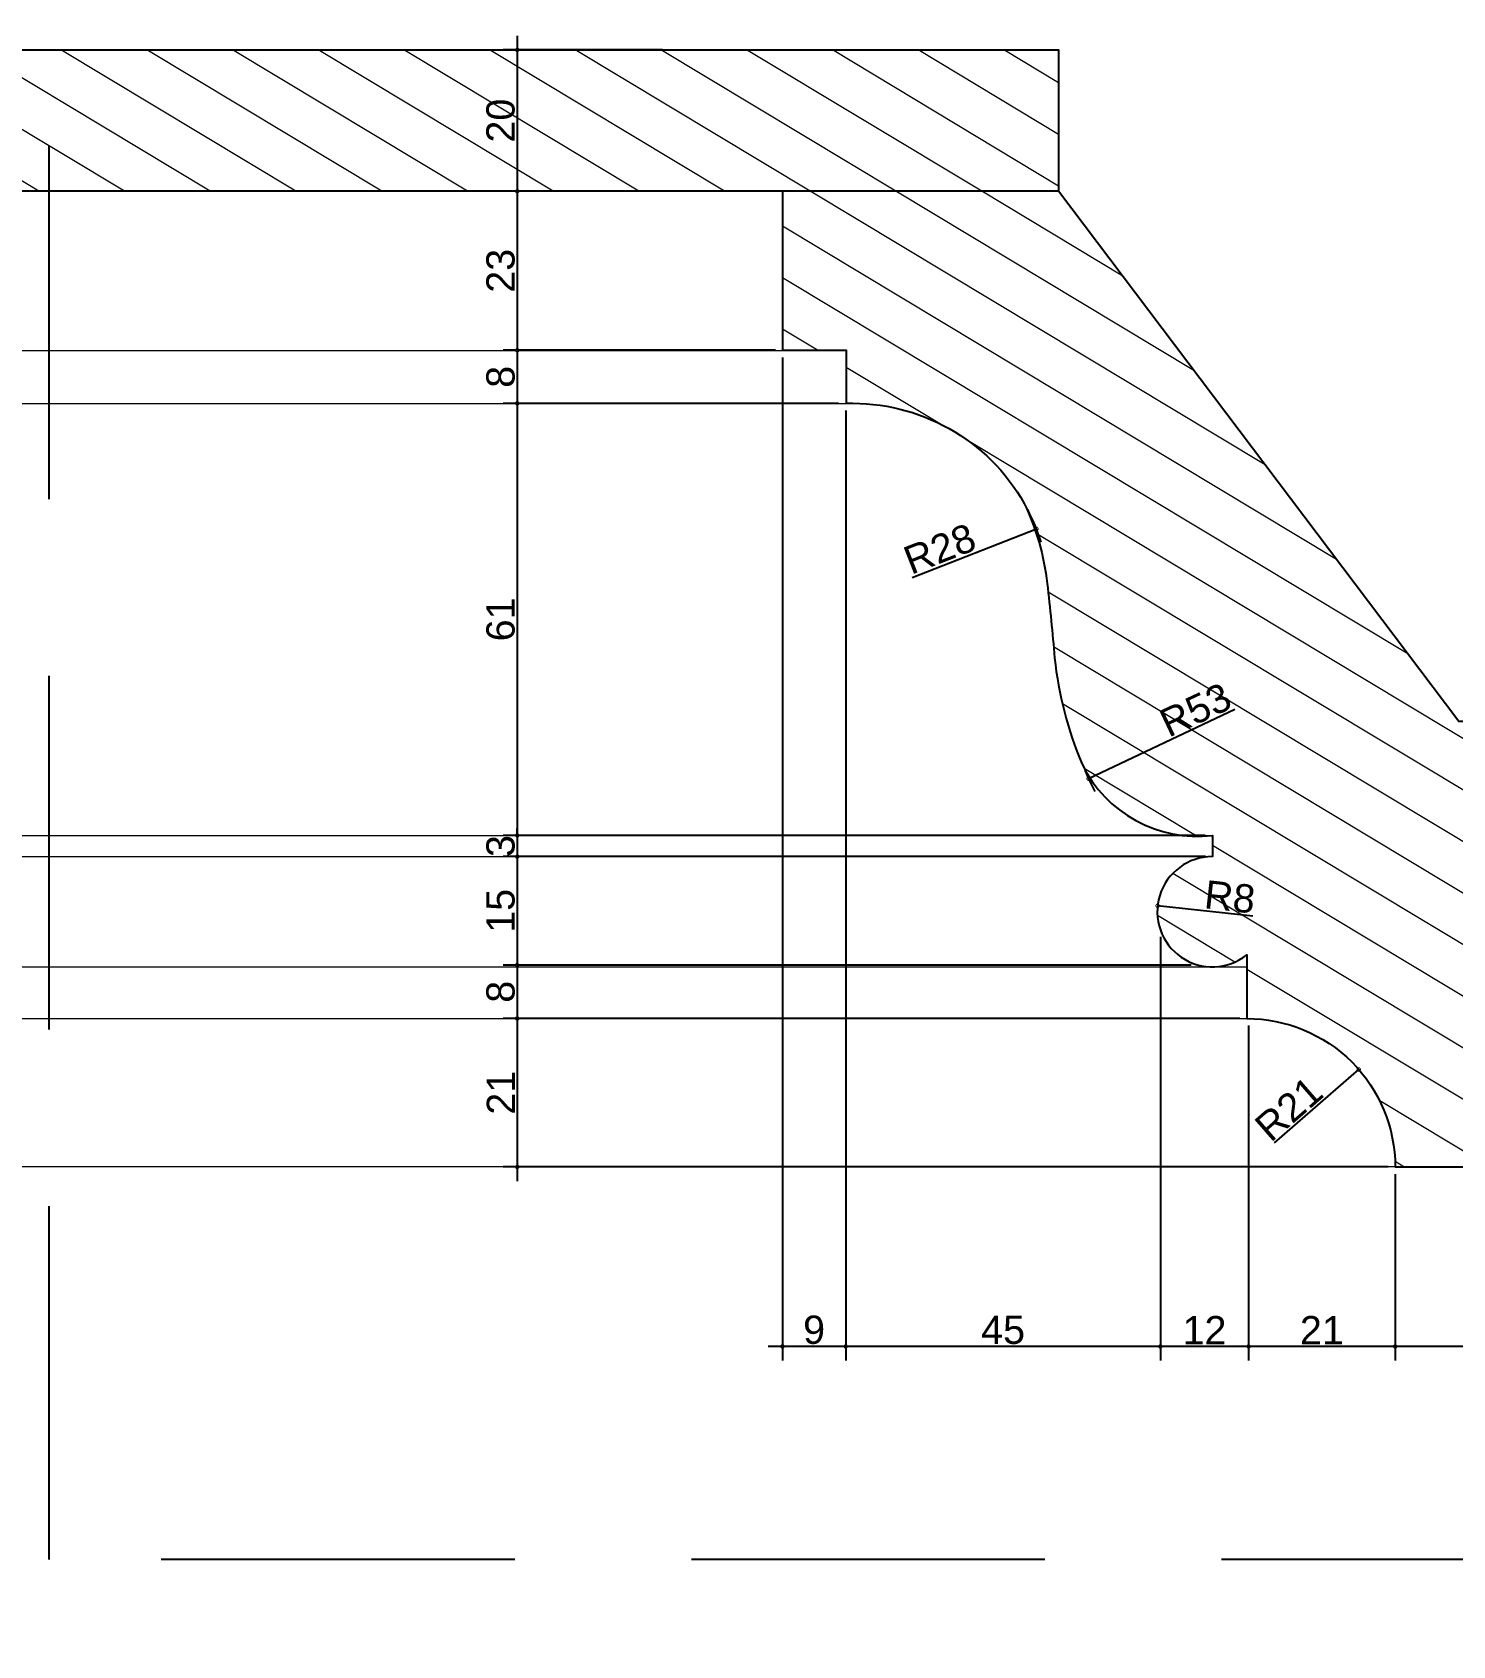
# Model space of a CAD drawing. Header units: inches. Extents: x 230831 to 416194, y 441295 to 526666.
# Drawn here: x 235843.2 to 236044.1, y 452349.4 to 452577.7 of the extents above; entities that cross this region are included whole.
import ezdxf

# ---------------------------------------------------------------- set-up
doc = ezdxf.new("R2010")
doc.units = ezdxf.units.IN
doc.header["$MEASUREMENT"] = 0
doc.linetypes.add('HIDDEN', pattern=[0.375, 0.25, -0.125])
for name, color, linetype in [('A-DIMESNION-1', 7, 'Continuous'), ('CQ Grg Gypsum', 41, 'Continuous'), ('CQ section wall', 3, 'Continuous'), ('CQ SPOT DETAIL DIMENSION', 9, 'Continuous'), ('CQ spot detail elevation', 1, 'Continuous'), ('CQ_callout', 34, 'Continuous'), ('DETAIL', 1, 'Continuous'), ('xref grd floor$2$CQ Wall hatch_CHB', 8, 'Continuous')]:
    doc.layers.add(name, color=color, linetype=linetype)
doc.layers.add('CQ gypsum 2', color=42, linetype='Continuous', lineweight=0)
doc.layers.add('CQ Gypsum Hatch', color=8, linetype='Continuous', lineweight=20)
doc.styles.get("Standard").update_dxf_attribs({"font": 'arial.ttf'})
doc.dimstyles.new('chester 15', dxfattribs={"dimscale": 0.15, "dimtxt": 150, "dimasz": 100, "dimexe": 100, "dimexo": 0, "dimgap": 80, "dimtad": 1, "dimdec": 0, "dimzin": 0, "dimdsep": 46, "dimtxsty": 'Standard', "dimblk": 'DOT', "dimcen": 100, "dimclrd": 1, "dimclre": 1, "dimclrt": 3, "dimadec": 0, "dimazin": 0, "dimtfac": 1, "dimtdec": 0, "dimtofl": 0, "dimtmove": 0, "dimatfit": 3, "dimfxl": 1, "dimtolj": 1, "dimtzin": 0, "dimlwd": -1, "dimarcsym": 0})
doc.dimstyles.new('chester 25', dxfattribs={"dimscale": 0.25, "dimtxt": 150, "dimasz": 100, "dimexe": 10, "dimexo": 20, "dimgap": 80, "dimtad": 1, "dimdec": 0, "dimzin": 0, "dimdsep": 46, "dimtxsty": 'Standard', "dimblk": 'DOT', "dimcen": 50, "dimclrd": 1, "dimclre": 1, "dimclrt": 3, "dimadec": 0, "dimazin": 0, "dimtfac": 1, "dimtdec": 0, "dimtofl": 0, "dimtmove": 0, "dimatfit": 3, "dimfxl": 1, "dimtolj": 1, "dimtzin": 0, "dimlwd": -1, "dimarcsym": 0})
doc.dimstyles.new('CQ Anno', dxfattribs={"dimscale": 40, "dimtxt": 2.2, "dimasz": 200, "dimexe": 1, "dimexo": 0.5, "dimgap": 0.5, "dimtad": 1, "dimrnd": 1, "dimdsep": 46, "dimtxsty": 'Standard', "dimblk": 'DOTSMALL', "dimcen": 0.0025, "dimdle": 0.5, "dimclrd": 8, "dimclre": 8, "dimclrt": 53, "dimazin": 2, "dimtfac": 1, "dimtix": 1, "dimtmove": 1, "dimatfit": 0, "dimfxl": 50, "dimtolj": 1, "dimtzin": 0, "dimlwd": -1, "dimarcsym": 1})
doc.dimstyles.get("Standard").update_dxf_attribs({"dimtxt": 0.18, "dimasz": 0.18, "dimexe": 0.18, "dimexo": 0.0625, "dimgap": 0.09, "dimtad": 0, "dimtih": 1, "dimtoh": 1, "dimdec": 4, "dimzin": 0, "dimdsep": 46, "dimtxsty": 'Standard', "dimcen": 0.09, "dimadec": 0, "dimazin": 0, "dimtfac": 1, "dimtdec": 4, "dimtofl": 0, "dimtmove": 0, "dimatfit": 3, "dimfxl": 1, "dimtolj": 1, "dimtzin": 0, "dimarcsym": 0})
pattern_1 = [(211.0285767170143, (0, 0), (3.221659560689484, -5.355689467754646), [])]

# ---------------------------------------------------------------- blocks, each defined once
blk = doc.blocks.new('SECTION A AND B')
at = {"layer": 'xref grd floor$2$CQ Wall hatch_CHB', "extrusion": (2.772420434295382e-08, -3.397086406510971e-09, 0.9999999999999997)}
h = blk.add_hatch(dxfattribs=at)
h.set_pattern_fill('AR-CONC', color=256, scale=10, angle=-13.97142328298568, style=0)
h.set_pattern_definition([(36.02857671701432, (-1.13686837721616e-13, 0), (68.08902030313811, -23.40695012282138), [7.5, -82.5]), (341.0285767170143, (-1.13686837721616e-13, 0), (4.696115536243854, 76.34393155101377), [6, -66]), (86.48002117701432, (5.674084953584043, -1.950579099106383), (72.78513543292053, 52.93698073081792), [6.374019199999999, -70.1142112]), (32.21277671701431, (4.828758459330061, 19.4083253203734), (99.57057156855136, -41.82951326026698), [11.25, -123.75]), (82.66421220701432, (13.12630211951353, 15.92253007405429), (114.2200327004979, 71.963769638355), [9.5610342, -105.171376]), (337.2127407070143, (4.828758459330061, 19.4083253203734), (114.2200326282029, 71.96376960434766), [9, -99.0000001]), (7.028576717014317, (13.3257315046842, 12.14186476061497), (48.20408439676903, -53.482391937558), [7.5, -82.5]), (312.0285767170143, (13.3257315046842, 12.14186476061497), (41.11958765836167, 64.49518506525843), [6, -66]), (57.48002145701431, (17.34273850980571, 7.684998795658815), (89.32367130771905, 11.0127931513372), [6.374019000000001, -70.1142112]), (23.52857671701431, (-1.13686837721616e-13, 0), (9.217332202968066, 32.01097604041664), [0, -65.19999999999999, 0, -67, 0, -66.25]), (353.5285767170143, (-1.13686837721616e-13, 0), (35.05129027384105, 31.92285780031193), [0, -38.2, 0, -63.7, 0, -25.25]), (313.5285767170143, (-21.64028273221652, 5.384065682153131), (51.25843738430945, -15.07725946313946), [0, -25, 0, -78, 0, -103.5]), (303.5285767170143, (-31.34444539240314, 7.798444911818211), (59.01024838598841, -4.365975426402727), [0, -32.5, 0, -51.8, 0, -73.5])])
h.paths.add_polyline_path([(234206.6824561684, 453817.1762365347), (234206.6824561684, 453567.1762365348), (236854.1733847183, 453567.1762365348), (236854.1733847183, 453817.1762365348)])
h.paths.add_polyline_path([(234206.6824561684, 449317.1762365348), (234206.6824561684, 449117.1762365348), (236854.1733847183, 449117.1762365348), (236854.1733847183, 449317.1762365348)])
h = blk.add_hatch(dxfattribs=at)
h.set_pattern_fill('ANSI31,_O', color=8, scale=150, angle=76.02857671701435)
h.set_pattern_definition([(121.0285767170143, (-1.13686837721616e-13, 0), (-16.06706840326394, -9.664978682068453), [])])
h.paths.add_polyline_path([(234504.1733847185, 453567.1762365348), (234404.1738281932, 453567.1762365348), (234404.1738281934, 452067.1762365347), (234504.1733847184, 452067.1185752425)])
h.paths.add_polyline_path([(236754.1732899436, 453567.1762365348), (236754.1732899436, 449317.1762365348), (236854.1733847183, 449317.1762365348), (236854.1733847183, 453567.1762365348)])
blk = doc.blocks.new('_Dot')
at = {"color": 0, "linetype": 'ByBlock', "lineweight": -2}
blk.add_line((-0.5, 0), (-1, 0), dxfattribs=at)
at = {"color": 0, "linetype": 'ByBlock', "const_width": 0.5}
blk.add_lwpolyline([(-0.25, 0, 1), (0.25, 0, 1)], format="xyb", close=True, dxfattribs=at)
blk = doc.blocks.new('*D219')
at = {"layer": 'A-DIMESNION-1', "color": 1, "lineweight": -2, "ltscale": 0.05, "transparency": 16777216}
for p, q in [((236321.5089353906, 452850.2154060968), (233364.0999054055, 452850.2154060968)), ((234831.8532837918, 449417.1538911526), (233364.0999054055, 449417.1538911526))]:
    blk.add_line(p, q, dxfattribs=at)
at = {"layer": 'A-DIMESNION-1', "color": 1, "ltscale": 0.05, "transparency": 16777216}
blk.add_line((233366.5999054055, 452825.2154060968), (233366.5999054055, 449442.1538911526), dxfattribs=at)
at = {"layer": 'Defpoints', "color": 0, "linetype": 'Continuous', "ltscale": 0.05, "transparency": 16777216}
for p in [(236326.5089353906, 452850.2154060968, 0.0002310137692535668), (233366.5999054055, 449417.1538911526), (234836.8532837918, 449417.1538911525, -2.213903546725328e-07)]:
    blk.add_point(p, dxfattribs=at)
at = {"layer": 'A-DIMESNION-1', "color": 1, "linetype": 'Continuous', "ltscale": 0.05, "transparency": 16777216, "xscale": 25, "yscale": 25, "zscale": 25}
for p, rotation in [((233366.5999054055, 452850.2154060968), 90), ((233366.5999054055, 449417.1538911526), 270)]:
    blk.add_blockref('_Dot', p, dxfattribs=dict(at, rotation=rotation))
at = {"layer": 'A-DIMESNION-1', "color": 3, "linetype": 'Continuous', "ltscale": 0.05, "transparency": 16777216, "insert": (233327.4406284614, 451133.6846486247), "char_height": 37.5, "attachment_point": 5, "rotation": 90.00000000000001}
blk.add_mtext('\\A1;3433', dxfattribs=at)
blk = doc.blocks.new('section ceiling a and b')
at = {"layer": 'CQ Gypsum Hatch'}
h = blk.add_hatch(dxfattribs=at)
h.set_pattern_fill('ANSI31', color=256, scale=50, angle=166.0285767170143, style=0)
h.set_pattern_definition(pattern_1)
h.paths.add_polyline_path([(157258.9229848189, 36401.44602513051), (157995.7102610377, 36401.44435781019), (157995.7102610378, 36421.444357812), (157258.9229848189, 36421.44602565636)])
h = blk.add_hatch(dxfattribs=at)
h.set_pattern_fill('ANSI31', color=256, scale=50, angle=166.0285767170143, style=0)
h.set_pattern_definition(pattern_1)
edge = h.paths.add_edge_path()
edge.add_line((157162.3166217814, 36326.44602554047), (157162.3166222537, 36308.40586260986))
edge.add_line((157162.3166222537, 36308.40586260991), (157162.3995313703, 36308.40586261296))
edge.add_line((157162.3995313703, 36308.40586261294), (157162.3995407765, 36283.40592362223))
edge.add_line((157162.3995407764, 36283.40592362225), (157162.3166229081, 36283.40592362225))
edge.add_line((157162.3166229081, 36283.40592362225), (157162.3166229081, 36263.40592362227))
edge.add_line((157162.3166229081, 36263.40592362225), (157211.3166229081, 36263.40592362225))
edge.add_arc((157232.3166229081, 36263.40592362225), 21, 90, 180, ccw=False)
edge.add_line((157232.3166229082, 36284.40592362225), (157232.3166229082, 36293.40592362218))
edge.add_arc((157237.1684469962, 36299.51265254786), 7.799508648191478, 231.5326976135469, 449.9999999997862)
edge.add_line((157237.1684469963, 36307.31216119608), (157237.1684469963, 36310.31216119609))
edge.add_arc((157239.3207145441, 36328.27901129919), 18.09530210374004, 263.1690297987763, 334.2285071235506)
edge.add_arc((157206.3401500019, 36341.17058243771), 53.47024035365762, 337.1551820220656, 353.8364279050649)
edge.add_arc((157591.8374387986, 36307.80616964318), 333.4821786608196, 173.4313426320803, 175.2485521887266, ccw=False)
edge.add_arc((157296.2462717268, 36341.86952291027), 35.93479784867404, 154.6033191953184, 173.4727485182933, ccw=False)
edge.add_arc((157288.1062971611, 36343.50990009564), 27.95025194109997, 88.1782591809627, 150.480974658575, ccw=False)
edge.add_line((157288.9948361859, 36371.44602513063), (157288.9948361859, 36378.94602513063))
edge.add_line((157288.9948361859, 36378.94602513063), (157297.9948361859, 36378.94602513063))
edge.add_line((157297.9948361859, 36378.94602513063), (157297.9948361859, 36401.44602513244))
edge.add_line((157297.9948361859, 36401.44602513238), (157258.9229848188, 36401.44602513054))
edge.add_line((157258.9229848188, 36401.44602513063), (157202.3166229081, 36326.44602513062))
edge.add_line((157202.3166229081, 36326.44602513063), (157162.3166217814, 36326.44602554056))
at = {"layer": 'CQ Grg Gypsum', "elevation": -1.137237648599597e-06}
blk.add_lwpolyline([(157258.9229848189, 36401.44602513051), (157995.7102610377, 36401.44435781019), (157995.7102610378, 36421.444357812), (157258.9229848189, 36421.44602565636)], close=True, dxfattribs=at)
at = {"layer": 'CQ Grg Gypsum', "elevation": -1.466518335961273e-07}
blk.add_lwpolyline([(157232.3166229083, 36284.40592362214, 0.4142135623731066), (157211.3166229083, 36263.40592362219), (157162.3166229083, 36263.40592362214), (157162.3166229083, 36283.40592362214), (157162.3166229083, 36283.40592362214), (157162.3166217816, 36326.44602626894), (157202.3166229082, 36326.44602513051), (157258.9229848189, 36401.44602513051), (157297.994836186, 36401.44602513226), (157297.994836186, 36378.94602513051), (157288.9948361861, 36378.94602513051), (157288.9948361859, 36371.44602513051, 0.278747496337859), (157263.7842077136, 36357.28133968887, 0.0825199636140551), (157260.5444068075, 36345.95443878369, 0.0079292386621575), (157259.5013017608, 36335.42962893035, -0.0729144724568153), (157255.6161711557, 36320.41147978994, -0.32038865801881), (157237.1684469964, 36310.31216119597), (157237.1684469965, 36307.31216119597, -1.408012182039748), (157232.3166229083, 36293.40592362202)], format="xyb", close=True, dxfattribs=at)
blk = doc.blocks.new('*D224')
at = {"layer": 'CQ SPOT DETAIL DIMENSION', "color": 1, "lineweight": -2, "transparency": 16777216}
for p, q in [((235949.3227076261, 452555.2163372593), (235806.5866875172, 452555.2163372593)), ((235949.3227076262, 449417.1762365346), (235806.5866875172, 449417.1762365346))]:
    blk.add_line(p, q, dxfattribs=at)
at = {"layer": 'CQ SPOT DETAIL DIMENSION', "color": 1, "transparency": 16777216}
blk.add_line((235821.5866875172, 452540.2163372593), (235821.5866875172, 449432.1762365346), dxfattribs=at)
at = {"layer": 'Defpoints', "color": 0, "transparency": 16777216}
for p in [(235949.3227076261, 452555.2163372593, 0.001312706292669367), (235821.5866875172, 449417.1762365346), (235949.3227076262, 449417.1762365346, 0.0003259953362035111)]:
    blk.add_point(p, dxfattribs=at)
at = {"layer": 'CQ SPOT DETAIL DIMENSION', "color": 1, "transparency": 16777216, "xscale": 15, "yscale": 15, "zscale": 15}
for p, rotation in [((235821.5866875172, 452555.2163372593), 90), ((235821.5866875172, 449417.1762365346), 270)]:
    blk.add_blockref('_Dot', p, dxfattribs=dict(at, rotation=rotation))
at = {"layer": 'CQ SPOT DETAIL DIMENSION', "color": 3, "transparency": 16777216, "insert": (235798.0911213507, 450986.196286897), "char_height": 22.5, "attachment_point": 5, "rotation": 90}
blk.add_mtext('\\A1;3138', dxfattribs=at)
blk = doc.blocks.new('_DotSmall')
at = {"color": 0, "linetype": 'ByBlock', "const_width": 0.5}
blk.add_lwpolyline([(-0.0625, 0, 1), (0.0625, 0, 1)], format="xyb", close=True, dxfattribs=at)
blk = doc.blocks.new('*D303')
at = {"layer": 'Defpoints', "color": 0, "linetype": 'Continuous', "ltscale": 0.05, "transparency": 16777216}
for p in [(235933.3571194434, 452575.2162131969, 0.001312226281390279), (235911.8002807515, 452555.2163372595), (235933.3571194434, 452555.2163372595)]:
    blk.add_point(p, dxfattribs=at)
at = {"layer": 'DETAIL', "color": 8, "ltscale": 0.05, "transparency": 16777216}
blk.add_line((235911.8002807515, 452577.2162131969), (235911.8002807515, 452553.2163372595), dxfattribs=at)
at = {"layer": 'DETAIL', "color": 8, "lineweight": -2, "ltscale": 0.05, "transparency": 16777216}
for p, q in [((235932.3571194434, 452575.2162131969), (235909.8002807515, 452575.2162131969)), ((235932.3571194434, 452555.2163372595), (235909.8002807515, 452555.2163372595))]:
    blk.add_line(p, q, dxfattribs=at)
at = {"layer": 'DETAIL', "color": 8, "linetype": 'Continuous', "ltscale": 0.05, "transparency": 16777216}
for p, rotation in [((235911.8002807515, 452575.2162131969), 90), ((235911.8002807515, 452555.2163372595), 270)]:
    blk.add_blockref('_DotSmall', p, dxfattribs=dict(at, rotation=rotation))
at = {"layer": 'DETAIL', "color": 53, "linetype": 'Continuous', "ltscale": 0.05, "transparency": 16777216, "insert": (235909.4579888006, 452565.2162752281), "char_height": 4, "attachment_point": 5, "rotation": 90}
blk.add_mtext('\\A1;20', dxfattribs=at)
blk = doc.blocks.new('*D302')
at = {"layer": 'Defpoints', "color": 0, "linetype": 'Continuous', "ltscale": 0.05, "transparency": 16777216}
for p in [(235933.3571194434, 452555.2163372595), (235911.8002807515, 452532.7163372578), (235949.3227076262, 452532.7163372578, 0.001312629858225215)]:
    blk.add_point(p, dxfattribs=at)
at = {"layer": 'DETAIL', "color": 8, "ltscale": 0.05, "transparency": 16777216}
blk.add_line((235911.8002807515, 452557.2163372595), (235911.8002807515, 452530.7163372578), dxfattribs=at)
at = {"layer": 'DETAIL', "color": 8, "lineweight": -2, "ltscale": 0.05, "transparency": 16777216}
for p, q in [((235932.3571194434, 452555.2163372595), (235909.8002807515, 452555.2163372595)), ((235948.3227076262, 452532.7163372578), (235909.8002807515, 452532.7163372578))]:
    blk.add_line(p, q, dxfattribs=at)
at = {"layer": 'DETAIL', "color": 8, "linetype": 'Continuous', "ltscale": 0.05, "transparency": 16777216}
for p, rotation in [((235911.8002807515, 452555.2163372595), 90), ((235911.8002807515, 452532.7163372578), 270)]:
    blk.add_blockref('_DotSmall', p, dxfattribs=dict(at, rotation=rotation))
at = {"layer": 'DETAIL', "color": 53, "linetype": 'Continuous', "ltscale": 0.05, "transparency": 16777216, "insert": (235909.4566245441, 452543.9663372585), "char_height": 4, "attachment_point": 5, "rotation": 90}
blk.add_mtext('\\A1;23', dxfattribs=at)
blk = doc.blocks.new('*D301')
at = {"layer": 'Defpoints', "color": 0, "linetype": 'Continuous', "ltscale": 0.05, "transparency": 16777216}
for p in [(235949.3227076262, 452532.7163372578, 0.001312629858225215), (235911.8002807515, 452525.2146704963), (235958.2717656593, 452525.2146704963, 0.001312356268901434)]:
    blk.add_point(p, dxfattribs=at)
at = {"layer": 'DETAIL', "color": 8, "ltscale": 0.05, "transparency": 16777216}
blk.add_line((235911.8002807515, 452534.7163372578), (235911.8002807515, 452523.2146704963), dxfattribs=at)
at = {"layer": 'DETAIL', "color": 8, "lineweight": -2, "ltscale": 0.05, "transparency": 16777216}
for p, q in [((235948.3227076262, 452532.7163372578), (235909.8002807515, 452532.7163372578)), ((235957.2717656593, 452525.2146704963), (235909.8002807515, 452525.2146704963))]:
    blk.add_line(p, q, dxfattribs=at)
at = {"layer": 'DETAIL', "color": 8, "linetype": 'Continuous', "ltscale": 0.05, "transparency": 16777216}
for p, rotation in [((235911.8002807515, 452532.7163372578), 90), ((235911.8002807515, 452525.2146704963), 270)]:
    blk.add_blockref('_DotSmall', p, dxfattribs=dict(at, rotation=rotation))
at = {"layer": 'DETAIL', "color": 53, "linetype": 'Continuous', "ltscale": 0.05, "transparency": 16777216, "insert": (235909.4579888006, 452528.9655038769), "char_height": 4, "attachment_point": 5, "rotation": 90}
blk.add_mtext('\\A1;8', dxfattribs=at)
blk = doc.blocks.new('*D300')
at = {"layer": 'Defpoints', "color": 0, "linetype": 'Continuous', "ltscale": 0.05, "transparency": 16777216}
for p in [(235958.2717656593, 452525.2146704963, 0.001312356268901434), (235911.8002807515, 452464.0808065617), (236010.1351369895, 452464.0808065617, 0.001310710721178611)]:
    blk.add_point(p, dxfattribs=at)
at = {"layer": 'DETAIL', "color": 8, "ltscale": 0.05, "transparency": 16777216}
blk.add_line((235911.8002807515, 452527.2146704963), (235911.8002807515, 452462.0808065617), dxfattribs=at)
at = {"layer": 'DETAIL', "color": 8, "lineweight": -2, "ltscale": 0.05, "transparency": 16777216}
for p, q in [((235957.2717656593, 452525.2146704963), (235909.8002807515, 452525.2146704963)), ((236009.1351369895, 452464.0808065617), (235909.8002807515, 452464.0808065617))]:
    blk.add_line(p, q, dxfattribs=at)
at = {"layer": 'DETAIL', "color": 8, "linetype": 'Continuous', "ltscale": 0.05, "transparency": 16777216}
for p, rotation in [((235911.8002807515, 452525.2146704963), 90), ((235911.8002807515, 452464.0808065617), 270)]:
    blk.add_blockref('_DotSmall', p, dxfattribs=dict(at, rotation=rotation))
at = {"layer": 'DETAIL', "color": 53, "linetype": 'Continuous', "ltscale": 0.05, "transparency": 16777216, "insert": (235909.4579888006, 452494.6477385288), "char_height": 4, "attachment_point": 5, "rotation": 90}
blk.add_mtext('\\A1;61', dxfattribs=at)
blk = doc.blocks.new('*D299')
at = {"layer": 'Defpoints', "color": 0, "linetype": 'Continuous', "ltscale": 0.05, "transparency": 16777216}
for p in [(236010.1351369895, 452464.0808065617, 0.001310710721178611), (235911.8002807513, 452461.0824733232), (236010.1490968159, 452461.0824733232, 0.001310700148556459)]:
    blk.add_point(p, dxfattribs=at)
at = {"layer": 'DETAIL', "color": 8, "ltscale": 0.05, "transparency": 16777216}
for p, q in [((235911.8002807513, 452464.0808065617), (235911.8002807513, 452465.0808065617)), ((235911.8002807513, 452464.0808065617), (235911.8002807513, 452461.0824733232)), ((235911.8002807513, 452461.0824733232), (235911.8002807513, 452460.0824733232))]:
    blk.add_line(p, q, dxfattribs=at)
at = {"layer": 'DETAIL', "color": 8, "lineweight": -2, "ltscale": 0.05, "transparency": 16777216}
for p, q in [((236009.1351369895, 452464.0808065617), (235909.8002807513, 452464.0808065617)), ((236009.1490968159, 452461.0824733232), (235909.8002807513, 452461.0824733232))]:
    blk.add_line(p, q, dxfattribs=at)
at = {"layer": 'DETAIL', "color": 8, "linetype": 'Continuous', "ltscale": 0.05, "transparency": 16777216}
for p, rotation in [((235911.8002807513, 452464.0808065617), 270), ((235911.8002807513, 452461.0824733232), 90)]:
    blk.add_blockref('_DotSmall', p, dxfattribs=dict(at, rotation=rotation))
at = {"layer": 'DETAIL', "color": 53, "linetype": 'Continuous', "ltscale": 0.05, "transparency": 16777216, "insert": (235909.456624544, 452462.5816399423), "char_height": 4, "attachment_point": 5, "rotation": 90}
blk.add_mtext('\\A1;3', dxfattribs=at)
blk = doc.blocks.new('*D298')
at = {"layer": 'Defpoints', "color": 0, "linetype": 'Continuous', "ltscale": 0.05, "transparency": 16777216}
for p in [(236010.1490968159, 452461.0824733232, 0.001310700148556459), (235911.8002807513, 452445.740967338), (236008.1614823354, 452445.740967338, 0.001310703137165032)]:
    blk.add_point(p, dxfattribs=at)
at = {"layer": 'DETAIL', "color": 8, "ltscale": 0.05, "transparency": 16777216}
blk.add_line((235911.8002807513, 452463.0824733232), (235911.8002807513, 452443.740967338), dxfattribs=at)
at = {"layer": 'DETAIL', "color": 8, "lineweight": -2, "ltscale": 0.05, "transparency": 16777216}
for p, q in [((236009.1490968159, 452461.0824733232), (235909.8002807513, 452461.0824733232)), ((236007.1614823354, 452445.740967338), (235909.8002807513, 452445.740967338))]:
    blk.add_line(p, q, dxfattribs=at)
at = {"layer": 'DETAIL', "color": 8, "linetype": 'Continuous', "ltscale": 0.05, "transparency": 16777216}
for p, rotation in [((235911.8002807513, 452461.0824733232), 90), ((235911.8002807513, 452445.740967338), 270)]:
    blk.add_blockref('_DotSmall', p, dxfattribs=dict(at, rotation=rotation))
at = {"layer": 'DETAIL', "color": 53, "linetype": 'Continuous', "ltscale": 0.05, "transparency": 16777216, "insert": (235909.4579888005, 452453.4117203304), "char_height": 4, "attachment_point": 5, "rotation": 90}
blk.add_mtext('\\A1;15', dxfattribs=at)
blk = doc.blocks.new('*D297')
at = {"layer": 'Defpoints', "color": 0, "linetype": 'Continuous', "ltscale": 0.05, "transparency": 16777216}
for p in [(236008.1614823354, 452445.740967338, 0.001310703137165032), (235911.8002807513, 452438.1745689879), (236015.000920904, 452438.1745689879, 0.001310487815463571)]:
    blk.add_point(p, dxfattribs=at)
at = {"layer": 'DETAIL', "color": 8, "ltscale": 0.05, "transparency": 16777216}
blk.add_line((235911.8002807513, 452447.740967338), (235911.8002807513, 452436.1745689879), dxfattribs=at)
at = {"layer": 'DETAIL', "color": 8, "lineweight": -2, "ltscale": 0.05, "transparency": 16777216}
for p, q in [((236007.1614823354, 452445.740967338), (235909.8002807513, 452445.740967338)), ((236014.000920904, 452438.1745689879), (235909.8002807513, 452438.1745689879))]:
    blk.add_line(p, q, dxfattribs=at)
at = {"layer": 'DETAIL', "color": 8, "linetype": 'Continuous', "ltscale": 0.05, "transparency": 16777216}
for p, rotation in [((235911.8002807513, 452445.740967338), 90), ((235911.8002807513, 452438.1745689879), 270)]:
    blk.add_blockref('_DotSmall', p, dxfattribs=dict(at, rotation=rotation))
at = {"layer": 'DETAIL', "color": 53, "linetype": 'Continuous', "ltscale": 0.05, "transparency": 16777216, "insert": (235909.4579888005, 452441.9577681628), "char_height": 4, "attachment_point": 5, "rotation": 90}
blk.add_mtext('\\A1;8', dxfattribs=at)
blk = doc.blocks.new('*D296')
at = {"layer": 'Defpoints', "color": 0, "linetype": 'Continuous', "ltscale": 0.05, "transparency": 16777216}
for p in [(236015.000920904, 452438.1745689879, 0.001310487815463571), (235911.8002807513, 452417.1762357494), (236036.000920904, 452417.1762357494, 0.001309834274019979)]:
    blk.add_point(p, dxfattribs=at)
at = {"layer": 'DETAIL', "color": 8, "ltscale": 0.05, "transparency": 16777216}
blk.add_line((235911.8002807513, 452440.1745689879), (235911.8002807513, 452415.1762357494), dxfattribs=at)
at = {"layer": 'DETAIL', "color": 8, "lineweight": -2, "ltscale": 0.05, "transparency": 16777216}
for p, q in [((236014.000920904, 452438.1745689879), (235909.8002807513, 452438.1745689879)), ((236035.000920904, 452417.1762357494), (235909.8002807513, 452417.1762357494))]:
    blk.add_line(p, q, dxfattribs=at)
at = {"layer": 'DETAIL', "color": 8, "linetype": 'Continuous', "ltscale": 0.05, "transparency": 16777216}
for p, rotation in [((235911.8002807513, 452438.1745689879), 90), ((235911.8002807513, 452417.1762357494), 270)]:
    blk.add_blockref('_DotSmall', p, dxfattribs=dict(at, rotation=rotation))
at = {"layer": 'DETAIL', "color": 53, "linetype": 'Continuous', "ltscale": 0.05, "transparency": 16777216, "insert": (235909.4920952125, 452427.6754023685), "char_height": 4, "attachment_point": 5, "rotation": 90}
blk.add_mtext('\\A1;21', dxfattribs=at)
blk = doc.blocks.new('*D291')
at = {"layer": 'Defpoints', "color": 0, "linetype": 'Continuous', "ltscale": 0.05, "transparency": 16777216}
for p in [(236036.0009209039, 452417.1762357492), (236085.0009209039, 452417.1762317467, 0.00130847578803868), (236036.0009209039, 452391.7758715467)]:
    blk.add_point(p, dxfattribs=at)
at = {"layer": 'DETAIL', "color": 8, "lineweight": -2, "ltscale": 0.05, "transparency": 16777216}
for p, q in [((236036.0009209039, 452416.1762357492), (236036.0009209039, 452389.7758715467)), ((236085.0009209039, 452416.1762317467), (236085.0009209039, 452389.7758715467))]:
    blk.add_line(p, q, dxfattribs=at)
at = {"layer": 'DETAIL', "color": 8, "ltscale": 0.05, "transparency": 16777216}
blk.add_line((236087.0009209039, 452391.7758715467), (236034.0009209039, 452391.7758715467), dxfattribs=at)
at = {"layer": 'DETAIL', "color": 8, "linetype": 'Continuous', "ltscale": 0.05, "transparency": 16777216, "rotation": 180}
blk.add_blockref('_DotSmall', (236036.0009209039, 452391.7758715467), dxfattribs=at)
at = {"layer": 'DETAIL', "color": 8, "linetype": 'Continuous', "ltscale": 0.05, "transparency": 16777216}
blk.add_blockref('_DotSmall', (236085.0009209039, 452391.7758715467), dxfattribs=at)
at = {"layer": 'DETAIL', "color": 53, "linetype": 'Continuous', "ltscale": 0.05, "transparency": 16777216, "insert": (236060.5009209039, 452394.1181634976), "char_height": 4, "attachment_point": 5}
blk.add_mtext('\\A1;49', dxfattribs=at)
blk = doc.blocks.new('*D341')
at = {"layer": 'Defpoints', "color": 0, "linetype": 'Continuous', "ltscale": 0.05, "transparency": 16777216}
for p in [(236015.2654983191, 452438.1745689877, 0.001310480480265247), (236036.0009209039, 452417.1762357492), (236015.2654983191, 452391.7758715467)]:
    blk.add_point(p, dxfattribs=at)
at = {"layer": 'DETAIL', "color": 8, "lineweight": -2, "ltscale": 0.05, "transparency": 16777216}
for p, q in [((236015.2654983191, 452437.1745689877), (236015.2654983191, 452389.7758715467)), ((236036.0009209039, 452416.1762357492), (236036.0009209039, 452389.7758715467))]:
    blk.add_line(p, q, dxfattribs=at)
at = {"layer": 'DETAIL', "color": 8, "ltscale": 0.05, "transparency": 16777216}
blk.add_line((236038.0009209039, 452391.7758715467), (236013.2654983191, 452391.7758715467), dxfattribs=at)
at = {"layer": 'DETAIL', "color": 8, "linetype": 'Continuous', "ltscale": 0.05, "transparency": 16777216, "rotation": 180}
blk.add_blockref('_DotSmall', (236015.2654983191, 452391.7758715467), dxfattribs=at)
at = {"layer": 'DETAIL', "color": 8, "linetype": 'Continuous', "ltscale": 0.05, "transparency": 16777216}
blk.add_blockref('_DotSmall', (236036.0009209039, 452391.7758715467), dxfattribs=at)
at = {"layer": 'DETAIL', "color": 53, "linetype": 'Continuous', "ltscale": 0.05, "transparency": 16777216, "insert": (236025.6332096115, 452394.0840570856), "char_height": 4, "attachment_point": 5}
blk.add_mtext('\\A1;21', dxfattribs=at)
blk = doc.blocks.new('*D340')
at = {"layer": 'Defpoints', "color": 0, "linetype": 'Continuous', "ltscale": 0.05, "transparency": 16777216}
for p in [(236002.7849329046, 452450.7136408254, 0.001310869090321618), (236015.2654983191, 452438.1745689877, 0.001310480480265247), (236002.7849329046, 452391.7758715467)]:
    blk.add_point(p, dxfattribs=at)
at = {"layer": 'DETAIL', "color": 8, "lineweight": -2, "ltscale": 0.05, "transparency": 16777216}
for p, q in [((236002.7849329046, 452449.7136408254), (236002.7849329046, 452389.7758715467)), ((236015.2654983191, 452437.1745689877), (236015.2654983191, 452389.7758715467))]:
    blk.add_line(p, q, dxfattribs=at)
at = {"layer": 'DETAIL', "color": 8, "ltscale": 0.05, "transparency": 16777216}
blk.add_line((236017.2654983191, 452391.7758715467), (236000.7849329046, 452391.7758715467), dxfattribs=at)
at = {"layer": 'DETAIL', "color": 8, "linetype": 'Continuous', "ltscale": 0.05, "transparency": 16777216, "rotation": 180}
blk.add_blockref('_DotSmall', (236002.7849329046, 452391.7758715467), dxfattribs=at)
at = {"layer": 'DETAIL', "color": 8, "linetype": 'Continuous', "ltscale": 0.05, "transparency": 16777216}
blk.add_blockref('_DotSmall', (236015.2654983191, 452391.7758715467), dxfattribs=at)
at = {"layer": 'DETAIL', "color": 53, "linetype": 'Continuous', "ltscale": 0.05, "transparency": 16777216, "insert": (236009.0252156118, 452394.0840570856), "char_height": 4, "attachment_point": 5}
blk.add_mtext('\\A1;12', dxfattribs=at)
blk = doc.blocks.new('*D339')
at = {"layer": 'Defpoints', "color": 0, "linetype": 'Continuous', "ltscale": 0.05, "transparency": 16777216}
for p in [(235958.2717656592, 452525.2146704961), (236002.7849329046, 452450.7136408254, 0.001310869090321618), (235958.2717656592, 452391.7758715467)]:
    blk.add_point(p, dxfattribs=at)
at = {"layer": 'DETAIL', "color": 8, "lineweight": -2, "ltscale": 0.05, "transparency": 16777216}
for p, q in [((235958.2717656592, 452524.2146704961), (235958.2717656592, 452389.7758715467)), ((236002.7849329046, 452449.7136408254), (236002.7849329046, 452389.7758715467))]:
    blk.add_line(p, q, dxfattribs=at)
at = {"layer": 'DETAIL', "color": 8, "ltscale": 0.05, "transparency": 16777216}
blk.add_line((236004.7849329046, 452391.7758715467), (235956.2717656592, 452391.7758715467), dxfattribs=at)
at = {"layer": 'DETAIL', "color": 8, "linetype": 'Continuous', "ltscale": 0.05, "transparency": 16777216, "rotation": 180}
blk.add_blockref('_DotSmall', (235958.2717656592, 452391.7758715467), dxfattribs=at)
at = {"layer": 'DETAIL', "color": 8, "linetype": 'Continuous', "ltscale": 0.05, "transparency": 16777216}
blk.add_blockref('_DotSmall', (236002.7849329046, 452391.7758715467), dxfattribs=at)
at = {"layer": 'DETAIL', "color": 53, "linetype": 'Continuous', "ltscale": 0.05, "transparency": 16777216, "insert": (235980.5283492819, 452394.1099779587), "char_height": 4, "attachment_point": 5}
blk.add_mtext('\\A1;45', dxfattribs=at)
blk = doc.blocks.new('*D338')
at = {"layer": 'Defpoints', "color": 0, "linetype": 'Continuous', "ltscale": 0.05, "transparency": 16777216}
for p in [(235949.3227076261, 452532.7146704961, 0.001312629852563069), (235958.2717656592, 452525.2146704961), (235949.3227076261, 452391.7758715467)]:
    blk.add_point(p, dxfattribs=at)
at = {"layer": 'DETAIL', "color": 8, "lineweight": -2, "ltscale": 0.05, "transparency": 16777216}
for p, q in [((235949.3227076261, 452531.7146704961), (235949.3227076261, 452389.7758715467)), ((235958.2717656592, 452524.2146704961), (235958.2717656592, 452389.7758715467))]:
    blk.add_line(p, q, dxfattribs=at)
at = {"layer": 'DETAIL', "color": 8, "ltscale": 0.05, "transparency": 16777216}
blk.add_line((235960.2717656592, 452391.7758715467), (235947.3227076261, 452391.7758715467), dxfattribs=at)
at = {"layer": 'DETAIL', "color": 8, "linetype": 'Continuous', "ltscale": 0.05, "transparency": 16777216, "rotation": 180}
blk.add_blockref('_DotSmall', (235949.3227076261, 452391.7758715467), dxfattribs=at)
at = {"layer": 'DETAIL', "color": 8, "linetype": 'Continuous', "ltscale": 0.05, "transparency": 16777216}
blk.add_blockref('_DotSmall', (235958.2717656592, 452391.7758715467), dxfattribs=at)
at = {"layer": 'DETAIL', "color": 53, "linetype": 'Continuous', "ltscale": 0.05, "transparency": 16777216, "insert": (235953.7972366426, 452394.1181634976), "char_height": 4, "attachment_point": 5}
blk.add_mtext('\\A1;9', dxfattribs=at)
blk = doc.blocks.new('*D295')
at = {"layer": 'Defpoints', "color": 0, "linetype": 'Continuous', "ltscale": 0.05, "transparency": 16777216}
for p in [(235985.2450706863, 452507.4515734701, 0.001311548112705611), (235959.2112466517, 452497.2802122226, 0.001312235326769981)]:
    blk.add_point(p, dxfattribs=at)
at = {"layer": 'DETAIL', "color": 8, "ltscale": 0.05, "transparency": 16777216}
blk.add_line((235967.6843177105, 452500.5906235743), (235985.2450706863, 452507.4515734701), dxfattribs=at)
at = {"layer": 'DETAIL', "color": 8, "lineweight": -2, "ltscale": 0.05, "transparency": 16777216}
blk.add_arc((235959.2112466517, 452497.2802122226), 27.95025193970651, 17.24064482675455, 27.46910537657902, dxfattribs=at)
at = {"layer": 'DETAIL', "color": 8, "linetype": 'Continuous', "ltscale": 0.05, "transparency": 16777216, "rotation": 21.34048475926601}
blk.add_blockref('_DotSmall', (235985.2450706863, 452507.4515734701), dxfattribs=at)
at = {"layer": 'DETAIL', "color": 53, "linetype": 'Continuous', "ltscale": 0.05, "transparency": 16777216, "insert": (235971.5664936833, 452504.6220967936), "char_height": 4, "attachment_point": 5, "rotation": 21.34048475926601}
blk.add_mtext('\\A1;R28', dxfattribs=at)
blk = doc.blocks.new('*D294')
at = {"layer": 'Defpoints', "color": 0, "linetype": 'Continuous', "ltscale": 0.05, "transparency": 16777216}
for p in [(236040.9773938111, 452494.9408945659, 0.001309960478533594), (235992.6255275834, 452472.1118859168, 0.001311223443438274)]:
    blk.add_point(p, dxfattribs=at)
at = {"layer": 'DETAIL', "color": 8, "ltscale": 0.05, "transparency": 16777216}
blk.add_line((236013.3379824104, 452481.8911322475), (235992.6255275834, 452472.1118859168), dxfattribs=at)
at = {"layer": 'DETAIL', "color": 8, "lineweight": -2, "ltscale": 0.05, "transparency": 16777216}
blk.add_arc((236040.9773938111, 452494.9408945659), 53.47024035482902, 203.9163631816563, 207.4171141160232, dxfattribs=at)
at = {"layer": 'DETAIL', "color": 8, "linetype": 'Continuous', "ltscale": 0.05, "transparency": 16777216, "rotation": 205.2740237116786}
blk.add_blockref('_DotSmall', (235992.6255275834, 452472.1118859168), dxfattribs=at)
at = {"layer": 'DETAIL', "color": 53, "linetype": 'Continuous', "ltscale": 0.05, "transparency": 16777216, "insert": (236007.7445530063, 452481.8419803178), "char_height": 4, "attachment_point": 5, "rotation": 25.27402371167857}
blk.add_mtext('\\A1;R53', dxfattribs=at)
blk = doc.blocks.new('*D293')
at = {"layer": 'Defpoints', "color": 0, "linetype": 'Continuous', "ltscale": 0.05, "transparency": 16777216}
for p in [(236002.3952162091, 452454.1253842181, 0.001310891484894029), (236010.1490968158, 452453.282964675, 0.001310673652951652)]:
    blk.add_point(p, dxfattribs=at)
at = {"layer": 'DETAIL', "color": 8, "ltscale": 0.05, "transparency": 16777216}
blk.add_line((236015.8724741937, 452452.6611489417), (236002.3952162091, 452454.1253842181), dxfattribs=at)
at = {"layer": 'DETAIL', "color": 8, "linetype": 'Continuous', "ltscale": 0.05, "transparency": 16777216, "rotation": 173.7994263370972}
blk.add_blockref('_DotSmall', (236002.3952162091, 452454.1253842181), dxfattribs=at)
at = {"layer": 'DETAIL', "color": 53, "linetype": 'Continuous', "ltscale": 0.05, "transparency": 16777216, "insert": (236012.6169146468, 452455.3709241341), "char_height": 4, "attachment_point": 5, "rotation": 353.7994263370972}
blk.add_mtext('\\A1;R8', dxfattribs=at)
blk = doc.blocks.new('*D292')
at = {"layer": 'Defpoints', "color": 0, "linetype": 'Continuous', "ltscale": 0.05, "transparency": 16777216}
for p in [(236030.8426954481, 452430.9616693399, 0.001310024112025624), (236015.0009209039, 452417.1762357493, 0.001310416482311181)]:
    blk.add_point(p, dxfattribs=at)
at = {"layer": 'DETAIL', "color": 8, "ltscale": 0.05, "transparency": 16777216}
blk.add_line((236018.9151555048, 452420.5823832738), (236030.8426954481, 452430.9616693399), dxfattribs=at)
at = {"layer": 'DETAIL', "color": 8, "linetype": 'Continuous', "ltscale": 0.05, "transparency": 16777216, "rotation": 41.02962894057673}
blk.add_blockref('_DotSmall', (236030.8426954481, 452430.9616693399), dxfattribs=at)
at = {"layer": 'DETAIL', "color": 53, "linetype": 'Continuous', "ltscale": 0.05, "transparency": 16777216, "insert": (236020.9401373252, 452425.4042640872), "char_height": 4, "attachment_point": 5, "rotation": 41.02962894057673}
blk.add_mtext('\\A1;R21', dxfattribs=at)

msp = doc.modelspace()

# ---------------------------------------------------------------- linework, layer by layer
at = {"layer": 'CQ gypsum 2', "extrusion": (2.772420434295382e-08, -3.397086406510971e-09, 0.9999999999999997)}
for p, q in [((235290.6791341417, 452532.714670496, 0.001330890221583523), (235958.3227076262, 452532.7146704961, 0.001312380334723981)), ((235281.6791341416, 452525.214670496, 0.001331114261274565), (235960.1507276463, 452525.2146704961, 0.001312304176175349)), ((235234.1572847123, 452464.0808065615, 0.001332224089720747), (236010.1490968159, 452464.0808065615, 0.001310710334153528)), ((235229.852744952, 452461.0808065615, 0.001332333238401443), (236010.1490968158, 452461.0808065615, 0.001310700142894309)), ((235229.8556970384, 452445.4817892651, 0.001332280165347585), (236015.000920904, 452445.4817892651, 0.001310512638722241)), ((235225.000920864, 452438.1745689876, 0.001332389936895609), (236015.2654983191, 452438.1745689877, 0.001310480480265247)), ((236055.9597101056, 452417.1745689876, 0.001309280926807567), (235204.000920864, 452417.1745689877, 0.001332900806372273))]:
    msp.add_line(p, q, dxfattribs=at)
at = {"layer": 'CQ gypsum 2', "elevation": 0.0003581055442671624}
msp.add_lwpolyline([(235134.9180727653, 452417.2205928719), (236130.0057227931, 452417.2362239471), (236130.0057227931, 449567.0869789211), (235134.9180727653, 449567.0713478459)], close=True, dxfattribs=at)
at = {"layer": 'CQ spot detail elevation', "color": 3, "linetype": 'HIDDEN', "ltscale": 200}
msp.add_lwpolyline([(235845.5852184424, 452958.365228117), (236661.4509301964, 452958.365228117), (236661.4509301964, 452361.6385668762), (235845.5852184424, 452361.6385668762)], close=True, dxfattribs=at)

# ---------------------------------------------------------------- block references
at = {"layer": 'CQ Grg Gypsum', "lineweight": 0, "extrusion": (2.772420434295382e-08, -3.397086406510971e-09, 0.9999999999999997), "xscale": -1}
msp.add_blockref('section ceiling a and b', (393247.317543812, 416153.770312127, 0.006316991008215804), dxfattribs=at)
at = {"layer": 'CQ section wall'}
msp.add_blockref('SECTION A AND B', (610.7446880468051, 0, 0.0002905160519317026), dxfattribs=at)

# ---------------------------------------------------------------- dimensions: what is measured, and where the dimension line sits
at = {"layer": 'A-DIMESNION-1', "color": 64, "linetype": 'Continuous', "ltscale": 0.05}
dim = msp.add_linear_dim(base=(233366.5999054055, 449417.1538911526, 0.001072237472688593), p1=(236326.5089353906, 452850.2154060968, 0.00130325124194216), p2=(234836.8532837917, 449417.1538911525, 0.001072016082333921), angle=90, dimstyle='chester 25', dxfattribs=at)
dim.commit()
dim.dimension.update_dxf_attribs({"geometry": '*D219', "text_midpoint": (233327.4406284614, 451133.6846486247, 0.001072237472688593)})
at = {"layer": 'CQ SPOT DETAIL DIMENSION', "color": 2}
dim = msp.add_linear_dim(base=(235821.5866875172, 449417.1762365346), p1=(235949.3227076261, 452555.2163372593, 0.001312706292669367), p2=(235949.3227076262, 449417.1762365346, 0.0003259953362035111), angle=90, dimstyle='chester 15', dxfattribs=at)
dim.commit()
dim.dimension.update_dxf_attribs({"geometry": '*D224', "text_midpoint": (235798.0911213507, 450986.196286897)})
at = {"layer": 'DETAIL', "color": 64, "linetype": 'Continuous', "ltscale": 0.05}
for base, p1, p2, picture, middle in [((235911.8002807515, 452555.2163372595), (235933.3571194433, 452575.2162131967, 0.001312226281390279), (235933.3571194433, 452555.2163372593), '*D303', (235909.4579888006, 452565.2162752281)), ((235911.8002807515, 452532.7163372578), (235933.3571194433, 452555.2163372593), (235949.3227076261, 452532.7163372575, 0.001312629858225215), '*D302', (235909.4566245441, 452543.9663372585)), ((235911.8002807515, 452525.2146704963), (235949.3227076261, 452532.7163372575, 0.001312629858225215), (235958.2717656592, 452525.2146704961, 0.001312356268901434), '*D301', (235909.4579888006, 452528.9655038769)), ((235911.8002807515, 452464.0808065617), (235958.2717656592, 452525.2146704961, 0.001312356268901434), (236010.1351369894, 452464.0808065615, 0.001310710721178611), '*D300', (235909.4579888006, 452494.6477385288)), ((235911.8002807513, 452461.0824733232), (236010.1351369894, 452464.0808065615, 0.001310710721178611), (236010.1490968158, 452461.082473323, 0.001310700148556459), '*D299', (235909.456624544, 452462.5816399423)), ((235911.8002807513, 452445.740967338), (236010.1490968158, 452461.082473323, 0.001310700148556459), (236008.1614823353, 452445.7409673377, 0.001310703137165032), '*D298', (235909.4579888005, 452453.4117203304)), ((235911.8002807513, 452438.1745689879), (236008.1614823353, 452445.7409673377, 0.001310703137165032), (236015.0009209038, 452438.1745689877, 0.001310487815463571), '*D297', (235909.4579888005, 452441.9577681628)), ((235911.8002807513, 452417.1762357494), (236015.0009209038, 452438.1745689877, 0.001310487815463571), (236036.0009209039, 452417.1762357492, 0.001309834274019979), '*D296', (235909.4920952125, 452427.6754023685))]:
    dim = msp.add_linear_dim(base=base, p1=p1, p2=p2, angle=90, dimstyle='CQ Anno', override={"dimscale": 4, "dimtxt": 1, "dimasz": 0.25, "dimexe": 0.5, "dimexo": 0.25, "dimgap": 0.075, "dimcen": 0.00125}, dxfattribs=at)
    dim.commit()
    dim.dimension.update_dxf_attribs({"geometry": picture, "text_midpoint": middle})
for base, p1, p2, picture, middle in [((235949.3227076261, 452391.7758715467), (235958.2717656592, 452525.2146704961), (235949.3227076261, 452532.7146704961, 0.001312629852563069), '*D338', (235953.7972366426, 452394.1181634976)), ((235958.2717656592, 452391.7758715467), (236002.7849329046, 452450.7136408254, 0.001310869090321618), (235958.2717656592, 452525.2146704961), '*D339', (235980.5283492819, 452394.1099779587)), ((236002.7849329046, 452391.7758715467), (236015.2654983191, 452438.1745689877, 0.001310480480265247), (236002.7849329046, 452450.7136408254, 0.001310869090321618), '*D340', (236009.0252156118, 452394.0840570856)), ((236015.2654983191, 452391.7758715467), (236036.0009209039, 452417.1762357492), (236015.2654983191, 452438.1745689877, 0.001310480480265247), '*D341', (236025.6332096115, 452394.0840570856)), ((236036.0009209039, 452391.7758715467), (236085.0009209039, 452417.1762317467, 0.00130847578803868), (236036.0009209039, 452417.1762357492), '*D291', (236060.5009209039, 452394.1181634976))]:
    dim = msp.add_linear_dim(base=base, p1=p1, p2=p2, dimstyle='CQ Anno', override={"dimscale": 4, "dimtxt": 1, "dimasz": 0.25, "dimexe": 0.5, "dimexo": 0.25, "dimgap": 0.075, "dimcen": 0.00125}, dxfattribs=at)
    dim.commit()
    dim.dimension.update_dxf_attribs({"geometry": picture, "text_midpoint": middle})
for center, mpoint, picture, middle in [((235959.2112466517, 452497.2802122226, 0.001312235326769981), (235985.2450706863, 452507.4515734701, 0.001311548112705611), '*D295', (235972.4188758954, 452502.4404056726)), ((236040.9773938111, 452494.9408945659, 0.001309960478533594), (235992.6255275834, 452472.1118859168, 0.001311223443438274), '*D294', (236008.745172182, 452479.7226677681)), ((236010.1490968158, 452453.282964675, 0.001310673652951652), (236002.3952162091, 452454.1253842181, 0.001310891484894029), '*D293', (236012.3639253106, 452453.0423348661)), ((236015.0009209039, 452417.1762357493, 0.001310416482311181), (236030.8426954481, 452430.9616693399, 0.001310024112025624), '*D292', (236022.4553439186, 452423.6630376627))]:
    dim = msp.add_radius_dim(center=center, mpoint=mpoint, dimstyle='CQ Anno', override={"dimscale": 4, "dimtxt": 1, "dimasz": 0.25, "dimexe": 0.5, "dimexo": 0.25, "dimgap": 0.075, "dimcen": 0.00125}, dxfattribs=at)
    dim.commit()
    dim.dimension.update_dxf_attribs({"geometry": picture, "text_midpoint": middle, "dimtype": 164})

# ---------------------------------------------------------------- leaders
at = {"layer": 'CQ_callout'}
msp.add_leader([(236236.6354684464, 452580.2153500454, 0.0003581055442671624), (235184.6179289854, 453163.5891823588, 0.0003581055442671624), (234696.1578805514, 453163.5891823589, 0.0003581055442671624)], dimstyle='Standard', override={"dimasz": 10, "dimldrblk": 'Dot', "dimfxl": 0.1, "dimarcsym": 2}, dxfattribs=at)

doc.saveas('drawing.dxf')
